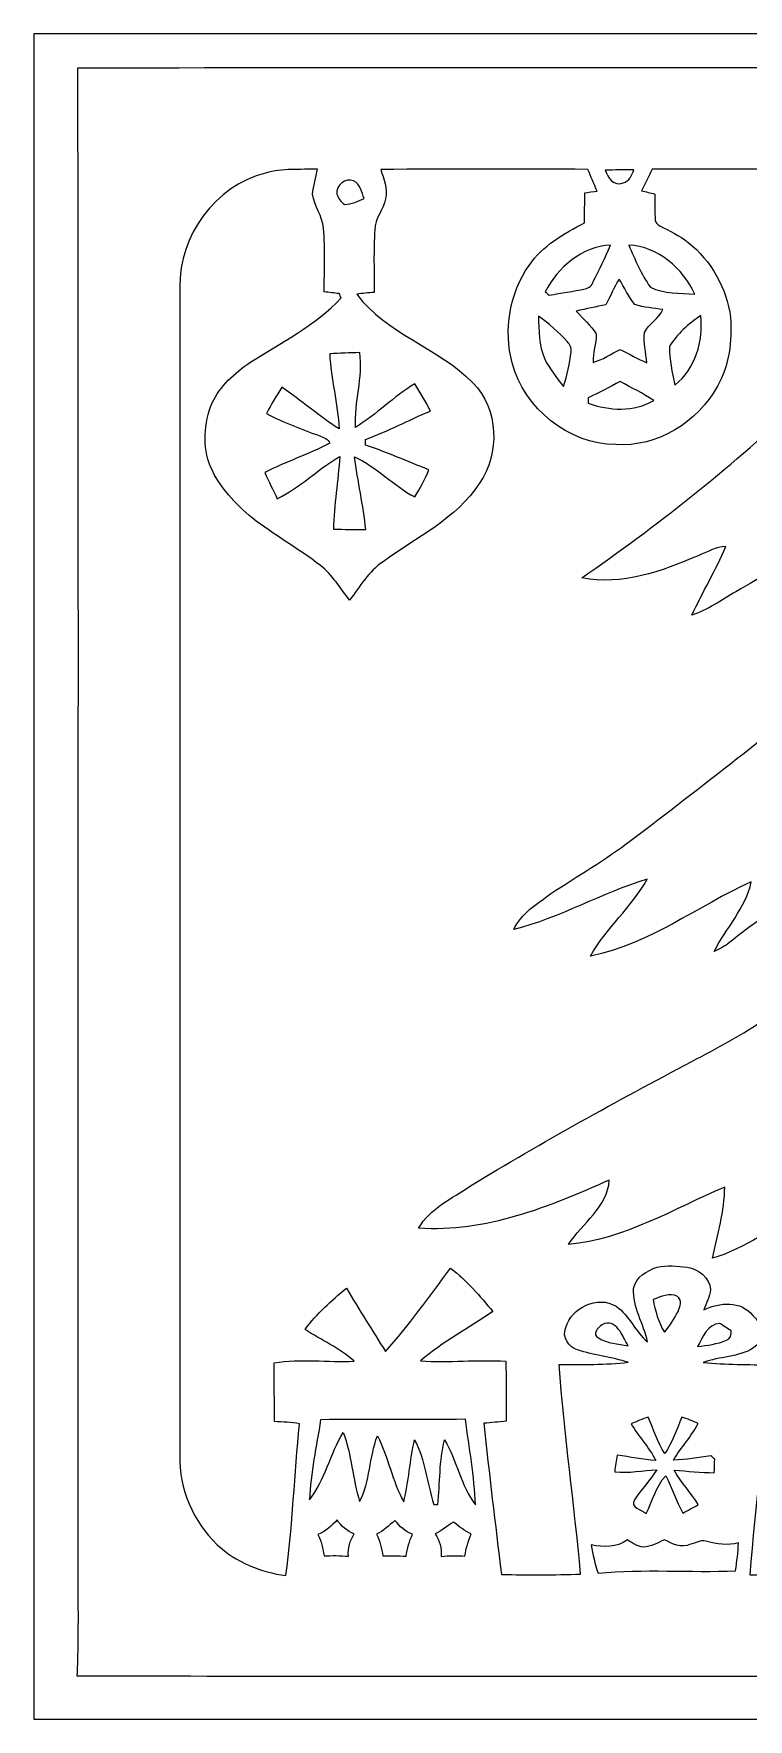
# Model space of a CAD drawing. Header units: centimetres. Extents: x -16.8 to 16.8, y -16.7 to 16.7.
# Drawn here: x -16.77 to -2.64, y -16.67 to 16.67 of the extents above; entities that cross this region are included whole.
import ezdxf

# ---------------------------------------------------------------- set-up
doc = ezdxf.new("R2010")
doc.units = ezdxf.units.CM
doc.header["$MEASUREMENT"] = 0
doc.layers.add('Layer 1', color=7, linetype='Continuous')

msp = doc.modelspace()

# ---------------------------------------------------------------- linework, layer by layer
at = {"layer": 'Layer 1', "lineweight": 9}
for points, knots in [([(-16.77458, 16.66875), (-16.77458, 16.66875), (16.77458, 16.66875), (16.77458, 16.66875), (16.77458, 16.66875), (16.77458, 16.66875), (16.77458, -16.66875), (16.77458, -16.66875), (16.77458, -16.66875), (16.77458, -16.66875), (-16.77458, -16.66875), (-16.77458, -16.66875), (-16.77458, -16.66875), (-16.77458, -16.66875), (-16.77458, 16.66875), (-16.77458, 16.66875), (-16.77458, 16.66875), (-16.77458, 16.66875), (-16.77458, 16.66875), (-16.77458, 16.66875)], [0, 0, 0, 0, 0.16666667, 0.16666667, 0.16666667, 0.16666667, 0.33333333, 0.33333333, 0.33333333, 0.33333333, 0.5, 0.5, 0.5, 0.5, 0.66666667, 0.66666667, 0.66666667, 0.66666667, 1, 1, 1, 1]), ([(-15.90075, 15.99636), (-15.88135, 5.83741), (-15.89934, -4.32223), (-15.89158, -14.48153), (-15.89158, -14.48153), (-15.88982, -14.92532), (-15.89405, -15.36947), (-15.91416, -15.81326), (-15.91416, -15.81326), (-9.05157, -15.83408), (-2.18863, -15.81609), (4.67431, -15.82208), (4.67431, -15.82208), (8.50512, -15.81432), (12.33629, -15.83725), (16.1671, -15.81079), (16.1671, -15.81079), (16.1865, -5.58412), (16.1671, 4.64291), (16.17662, 14.86958), (16.17662, 14.86958), (16.17733, 15.246), (16.17274, 15.62241), (16.1484, 15.99777), (16.1484, 15.99777), (5.46523, 15.99777), (-5.21758, 16.00094), (-15.90075, 15.99636)], [0, 0, 0, 0, 0.125, 0.125, 0.125, 0.125, 0.25, 0.25, 0.25, 0.25, 0.375, 0.375, 0.375, 0.375, 0.5, 0.5, 0.5, 0.5, 0.625, 0.625, 0.625, 0.625, 0.75, 0.75, 0.75, 0.75, 1, 1, 1, 1]), ([(-12.18741, 13.91073), (-11.85474, 14.01127), (-11.50232, 13.9767), (-11.15977, 13.99117), (-11.15977, 13.99117), (-11.19364, 13.82607), (-11.23774, 13.66238), (-11.25749, 13.49446), (-11.25749, 13.49446), (-11.22892, 13.25492), (-11.05817, 13.06301), (-11.03806, 12.82206), (-11.03806, 12.82206), (-11.00596, 12.40367), (-11.02572, 11.98386), (-11.02607, 11.56511), (-11.02607, 11.56511), (-10.92694, 11.54853), (-10.8271, 11.53866), (-10.72727, 11.53019), (-10.72727, 11.53019), (-10.71915, 11.50832), (-10.70257, 11.46457), (-10.69411, 11.4427), (-10.69411, 11.4427), (-11.20034, 10.89589), (-11.87803, 10.56534), (-12.49539, 10.16564), (-12.49539, 10.16564), (-12.79913, 9.95927), (-13.08418, 9.70209), (-13.24434, 9.36519), (-13.24434, 9.36519), (-13.40803, 8.96761), (-13.43907, 8.50406), (-13.27362, 8.10154), (-13.27362, 8.10154), (-13.09829, 7.69726), (-12.78537, 7.37235), (-12.4527, 7.09189), (-12.4527, 7.09189), (-12.01667, 6.75746), (-11.53513, 6.48758), (-11.10086, 6.15033), (-11.10086, 6.15033), (-10.86238, 5.96547), (-10.70998, 5.69877), (-10.52371, 5.46594), (-10.52371, 5.46594), (-10.31981, 5.73193), (-10.14906, 6.03885), (-9.85873, 6.22335), (-9.85873, 6.22335), (-9.20503, 6.70807), (-8.40846, 7.07178), (-7.95549, 7.77875), (-7.95549, 7.77875), (-7.54768, 8.36612), (-7.5692, 9.24666), (-8.08637, 9.76383), (-8.08637, 9.76383), (-8.75806, 10.46092), (-9.79558, 10.72727), (-10.3826, 11.51784), (-10.3826, 11.51784), (-10.26866, 11.53372), (-10.15365, 11.54183), (-10.039, 11.55206), (-10.039, 11.55206), (-10.03653, 11.96375), (-10.0524, 12.37615), (-10.02524, 12.78749), (-10.02524, 12.78749), (-10.03265, 13.01715), (-9.84956, 13.18648), (-9.81251, 13.4045), (-9.81251, 13.4045), (-9.7596, 13.60664), (-9.85344, 13.79573), (-9.90706, 13.98446), (-9.90706, 13.98446), (-8.5404, 13.99081), (-7.17374, 13.98799), (-5.80708, 13.98623), (-5.80708, 13.98623), (-5.75239, 13.84053), (-5.68607, 13.69977), (-5.62575, 13.55619), (-5.62575, 13.55619), (-5.68713, 13.54772), (-5.80954, 13.53009), (-5.87093, 13.52162), (-5.87093, 13.52162), (-5.87269, 13.32442), (-5.87375, 13.12686), (-5.87551, 12.92966), (-5.87551, 12.92966), (-6.28227, 12.71235), (-6.70842, 12.48128), (-6.97089, 12.08758), (-6.97089, 12.08758), (-7.36177, 11.5383), (-7.47995, 10.80488), (-7.30497, 10.15647), (-7.30497, 10.15647), (-7.06296, 9.25266), (-6.20042, 8.5538), (-5.25886, 8.5411), (-5.25886, 8.5411), (-4.43406, 8.48889), (-3.63538, 8.98349), (-3.2452, 9.69927), (-3.2452, 9.69927), (-3.01166, 10.10638), (-2.95557, 10.59392), (-2.98556, 11.0557), (-2.98556, 11.0557), (-3.06211, 11.63426), (-3.36656, 12.18142), (-3.82764, 12.5409), (-3.82764, 12.5409), (-3.99239, 12.68483), (-4.19841, 12.76315), (-4.38573, 12.87039), (-4.38573, 12.87039), (-4.42842, 12.89332), (-4.47075, 12.92684), (-4.4771, 12.97834), (-4.4771, 12.97834), (-4.4898, 13.1512), (-4.48698, 13.32406), (-4.48557, 13.49692), (-4.48557, 13.49692), (-4.57553, 13.5195), (-4.66266, 13.54067), (-4.75121, 13.5636), (-4.75121, 13.5636), (-4.67431, 13.70224), (-4.60622, 13.84547), (-4.53602, 13.98764), (-4.53602, 13.98764), (-3.0353, 13.98658), (-1.53423, 13.99046), (-0.03316, 13.98552), (-0.03316, 13.98552), (-0.04445, 13.73187), (-0.10795, 13.48422), (-0.1778, 13.24151), (-0.1778, 13.24151), (-0.63888, 13.27291), (-1.09291, 13.38651), (-1.55434, 13.40238), (-1.55434, 13.40238), (-1.18392, 13.12263), (-0.75636, 12.93213), (-0.35278, 12.70564), (-0.35278, 12.70564), (-0.48013, 12.2428), (-0.77752, 11.84945), (-0.90911, 11.38978), (-0.90911, 11.38978), (-0.61877, 11.54359), (-0.45685, 11.85333), (-0.17321, 12.01526), (-0.17321, 12.01526), (-0.16016, 11.65331), (-0.15804, 11.29101), (-0.16228, 10.92906), (-0.16228, 10.92906), (-0.73695, 10.42952), (-1.17863, 9.80158), (-1.72014, 9.26994), (-1.72014, 9.26994), (-3.04094, 8.05145), (-4.44888, 6.9275), (-5.92914, 5.90938), (-5.92914, 5.90938), (-5.13503, 5.74463), (-4.3494, 6.03779), (-3.62797, 6.34541), (-3.62797, 6.34541), (-3.44946, 6.41244), (-3.27695, 6.52286), (-3.08081, 6.52357), (-3.08081, 6.52357), (-3.27731, 6.0579), (-3.54048, 5.62328), (-3.75567, 5.16608), (-3.75567, 5.16608), (-3.43853, 5.26768), (-3.16759, 5.47194), (-2.87867, 5.63174), (-2.87867, 5.63174), (-2.37102, 5.92208), (-1.88383, 6.24628), (-1.37125, 6.5278), (-1.37125, 6.5278), (-1.15041, 6.11646), (-0.84384, 5.74604), (-0.70485, 5.29484), (-0.70485, 5.29484), (-0.60078, 4.97769), (-0.67028, 4.62386), (-0.86289, 4.3561), (-0.86289, 4.3561), (-1.39594, 3.56341), (-2.10714, 2.91112), (-2.85962, 2.33116), (-2.85962, 2.33116), (-3.55353, 1.78894), (-4.2478, 1.24636), (-4.95441, 0.72002), (-4.95441, 0.72002), (-5.45606, 0.32703), (-6.0131, 0.01482), (-6.54156, -0.33902), (-6.54156, -0.33902), (-6.81214, -0.54081), (-7.12858, -0.72813), (-7.27498, -1.04775), (-7.27498, -1.04775), (-6.35847, -0.81844), (-5.53755, -0.32032), (-4.63374, -0.05574), (-4.63374, -0.05574), (-4.94594, -0.6036), (-5.4483, -1.02094), (-5.75592, -1.57339), (-5.75592, -1.57339), (-4.58964, -1.34373), (-3.63855, -0.58455), (-2.57634, -0.10478), (-2.57634, -0.10478), (-2.69381, -0.62618), (-3.06917, -1.02164), (-3.31117, -1.48237), (-3.31117, -1.48237), (-3.20146, -1.43581), (-3.09668, -1.37619), (-3.0032, -1.30175), (-3.0032, -1.30175), (-2.57493, -0.96555), (-2.13889, -0.61877), (-1.62878, -0.41628), (-1.62878, -0.41628), (-1.23684, -0.26564), (-0.81139, -0.57044), (-0.69286, -0.94227), (-0.69286, -0.94227), (-0.62724, -1.23261), (-0.87242, -1.44851), (-1.01177, -1.66934), (-1.01177, -1.66934), (-1.72826, -2.56787), (-2.75167, -3.13196), (-3.75179, -3.65795), (-3.75179, -3.65795), (-5.23099, -4.44324), (-6.70525, -5.24193), (-8.13188, -6.11999), (-8.13188, -6.11999), (-8.49313, -6.36905), (-8.93586, -6.56167), (-9.16023, -6.95854), (-9.16023, -6.95854), (-7.83273, -7.04533), (-6.57296, -6.53627), (-5.38551, -6.00463), (-5.38551, -6.00463), (-5.42149, -6.53662), (-5.9182, -6.86047), (-6.19301, -7.27675), (-6.19301, -7.27675), (-5.07894, -7.18079), (-4.11092, -6.56555), (-3.10056, -6.14221), (-3.10056, -6.14221), (-3.10374, -6.62164), (-3.24944, -7.08307), (-3.34151, -7.54944), (-3.34151, -7.54944), (-2.69169, -7.35259), (-2.13043, -6.94866), (-1.56739, -6.58283), (-1.56739, -6.58283), (-1.45627, -6.51087), (-1.31163, -6.44313), (-1.17828, -6.50346), (-1.17828, -6.50346), (-0.9973, -6.598), (-0.87736, -6.77122), (-0.75106, -6.92573), (-0.75106, -6.92573), (-0.64946, -7.07637), (-0.48578, -7.22136), (-0.52141, -7.42632), (-0.52141, -7.42632), (-0.56162, -9.00289), (-0.65864, -10.57769), (-0.71049, -12.15425), (-0.71049, -12.15425), (-0.76129, -12.70564), (-0.71438, -13.26691), (-0.80539, -13.81442), (-0.80539, -13.81442), (-1.40547, -13.81054), (-2.00554, -13.81231), (-2.60562, -13.80843), (-2.60562, -13.80843), (-2.49943, -12.42377), (-2.30188, -11.04618), (-2.17946, -9.66223), (-2.17946, -9.66223), (-2.62961, -9.64847), (-3.08116, -9.65976), (-3.52919, -9.61072), (-3.52919, -9.61072), (-3.20428, -9.49325), (-2.82857, -9.50983), (-2.52906, -9.32392), (-2.52906, -9.32392), (-2.30082, -9.18563), (-2.35726, -8.83603), (-2.54494, -8.68362), (-2.54494, -8.68362), (-2.78024, -8.38447), (-3.20216, -8.41834), (-3.51402, -8.56968), (-3.51402, -8.56968), (-3.46886, -8.43703), (-3.39408, -8.31074), (-3.38173, -8.16963), (-3.38173, -8.16963), (-3.40254, -7.93856), (-3.62162, -7.7597), (-3.84246, -7.72619), (-3.84246, -7.72619), (-4.04001, -7.70819), (-4.24639, -7.68138), (-4.44147, -7.72724), (-4.44147, -7.72724), (-4.63797, -7.79568), (-4.86551, -7.92092), (-4.90467, -8.14634), (-4.90467, -8.14634), (-4.93078, -8.5217), (-4.69759, -8.84379), (-4.63091, -9.20327), (-4.63091, -9.20327), (-4.87292, -8.99866), (-4.99039, -8.68045), (-5.25251, -8.49877), (-5.25251, -8.49877), (-5.61622, -8.27617), (-6.13339, -8.53017), (-6.2484, -8.92175), (-6.2484, -8.92175), (-6.32213, -9.11049), (-6.19725, -9.3091), (-6.0138, -9.36166), (-6.0138, -9.36166), (-5.68678, -9.47067), (-5.33894, -9.50524), (-5.00909, -9.60755), (-5.00909, -9.60755), (-5.46276, -9.65941), (-5.91996, -9.65059), (-6.37575, -9.65024), (-6.37575, -9.65024), (-6.27909, -11.03701), (-6.07836, -12.4146), (-5.95383, -13.7989), (-5.95383, -13.7989), (-6.47524, -13.81478), (-6.99699, -13.81725), (-7.51875, -13.80349), (-7.51875, -13.80349), (-7.64187, -12.80795), (-7.76393, -11.81171), (-7.86518, -10.81405), (-7.86518, -10.81405), (-7.71913, -10.79959), (-7.57273, -10.78865), (-7.42633, -10.77454), (-7.42633, -10.77454), (-7.42597, -10.37872), (-7.4235, -9.98326), (-7.43373, -9.58815), (-7.43373, -9.58815), (-7.995, -9.55005), (-8.55839, -9.61954), (-9.1186, -9.57862), (-9.1186, -9.57862), (-8.68292, -9.19903), (-8.16222, -8.93374), (-7.6895, -8.60319), (-7.6895, -8.60319), (-7.94667, -8.29945), (-8.20596, -7.98654), (-8.52734, -7.74806), (-8.52734, -7.74806), (-8.94327, -8.30615), (-9.35073, -8.87448), (-9.81181, -9.39624), (-9.81181, -9.39624), (-10.07392, -8.98102), (-10.33357, -8.56439), (-10.58792, -8.14423), (-10.58792, -8.14423), (-10.88461, -8.388), (-11.17847, -8.64623), (-11.40389, -8.95985), (-11.40389, -8.95985), (-11.08428, -9.17187), (-10.72268, -9.3278), (-10.43411, -9.58497), (-10.43411, -9.58497), (-10.96081, -9.61425), (-11.49279, -9.52994), (-12.01632, -9.61884), (-12.01632, -9.61884), (-12.0142, -10.00619), (-12.01244, -10.39354), (-12.00997, -10.78124), (-12.00997, -10.78124), (-11.84451, -10.79394), (-11.6773, -10.79182), (-11.51396, -10.82287), (-11.51396, -10.82287), (-11.61979, -11.82264), (-11.64731, -12.83053), (-11.78525, -13.82677), (-11.78525, -13.82677), (-12.28478, -13.76045), (-12.77338, -13.56113), (-13.14521, -13.21611), (-13.14521, -13.21611), (-13.61758, -12.75856), (-13.90509, -12.11121), (-13.88075, -11.4487), (-13.88075, -11.4487), (-13.88498, -3.74579), (-13.87793, 3.95711), (-13.88428, 11.65966), (-13.88428, 11.65966), (-13.90262, 12.67072), (-13.17872, 13.66767), (-12.18741, 13.91073)], [0, 0, 0, 0, 0.00884956, 0.00884956, 0.00884956, 0.00884956, 0.01769912, 0.01769912, 0.01769912, 0.01769912, 0.02654867, 0.02654867, 0.02654867, 0.02654867, 0.03539823, 0.03539823, 0.03539823, 0.03539823, 0.04424779, 0.04424779, 0.04424779, 0.04424779, 0.05309735, 0.05309735, 0.05309735, 0.05309735, 0.0619469, 0.0619469, 0.0619469, 0.0619469, 0.07079646, 0.07079646, 0.07079646, 0.07079646, 0.07964602, 0.07964602, 0.07964602, 0.07964602, 0.08849558, 0.08849558, 0.08849558, 0.08849558, 0.09734513, 0.09734513, 0.09734513, 0.09734513, 0.10619469, 0.10619469, 0.10619469, 0.10619469, 0.11504425, 0.11504425, 0.11504425, 0.11504425, 0.12389381, 0.12389381, 0.12389381, 0.12389381, 0.13274336, 0.13274336, 0.13274336, 0.13274336, 0.14159292, 0.14159292, 0.14159292, 0.14159292, 0.15044248, 0.15044248, 0.15044248, 0.15044248, 0.15929204, 0.15929204, 0.15929204, 0.15929204, 0.16814159, 0.16814159, 0.16814159, 0.16814159, 0.17699115, 0.17699115, 0.17699115, 0.17699115, 0.18584071, 0.18584071, 0.18584071, 0.18584071, 0.19469027, 0.19469027, 0.19469027, 0.19469027, 0.20353982, 0.20353982, 0.20353982, 0.20353982, 0.21238938, 0.21238938, 0.21238938, 0.21238938, 0.22123894, 0.22123894, 0.22123894, 0.22123894, 0.2300885, 0.2300885, 0.2300885, 0.2300885, 0.23893805, 0.23893805, 0.23893805, 0.23893805, 0.24778761, 0.24778761, 0.24778761, 0.24778761, 0.25663717, 0.25663717, 0.25663717, 0.25663717, 0.26548673, 0.26548673, 0.26548673, 0.26548673, 0.27433628, 0.27433628, 0.27433628, 0.27433628, 0.28318584, 0.28318584, 0.28318584, 0.28318584, 0.2920354, 0.2920354, 0.2920354, 0.2920354, 0.30088496, 0.30088496, 0.30088496, 0.30088496, 0.30973451, 0.30973451, 0.30973451, 0.30973451, 0.31858407, 0.31858407, 0.31858407, 0.31858407, 0.32743363, 0.32743363, 0.32743363, 0.32743363, 0.33628319, 0.33628319, 0.33628319, 0.33628319, 0.34513274, 0.34513274, 0.34513274, 0.34513274, 0.3539823, 0.3539823, 0.3539823, 0.3539823, 0.36283186, 0.36283186, 0.36283186, 0.36283186, 0.37168142, 0.37168142, 0.37168142, 0.37168142, 0.38053097, 0.38053097, 0.38053097, 0.38053097, 0.38938053, 0.38938053, 0.38938053, 0.38938053, 0.39823009, 0.39823009, 0.39823009, 0.39823009, 0.40707965, 0.40707965, 0.40707965, 0.40707965, 0.4159292, 0.4159292, 0.4159292, 0.4159292, 0.42477876, 0.42477876, 0.42477876, 0.42477876, 0.43362832, 0.43362832, 0.43362832, 0.43362832, 0.44247788, 0.44247788, 0.44247788, 0.44247788, 0.45132743, 0.45132743, 0.45132743, 0.45132743, 0.46017699, 0.46017699, 0.46017699, 0.46017699, 0.46902655, 0.46902655, 0.46902655, 0.46902655, 0.47787611, 0.47787611, 0.47787611, 0.47787611, 0.48672566, 0.48672566, 0.48672566, 0.48672566, 0.49557522, 0.49557522, 0.49557522, 0.49557522, 0.50442478, 0.50442478, 0.50442478, 0.50442478, 0.51327434, 0.51327434, 0.51327434, 0.51327434, 0.52212389, 0.52212389, 0.52212389, 0.52212389, 0.53097345, 0.53097345, 0.53097345, 0.53097345, 0.53982301, 0.53982301, 0.53982301, 0.53982301, 0.54867257, 0.54867257, 0.54867257, 0.54867257, 0.55752212, 0.55752212, 0.55752212, 0.55752212, 0.56637168, 0.56637168, 0.56637168, 0.56637168, 0.57522124, 0.57522124, 0.57522124, 0.57522124, 0.5840708, 0.5840708, 0.5840708, 0.5840708, 0.59292035, 0.59292035, 0.59292035, 0.59292035, 0.60176991, 0.60176991, 0.60176991, 0.60176991, 0.61061947, 0.61061947, 0.61061947, 0.61061947, 0.61946903, 0.61946903, 0.61946903, 0.61946903, 0.62831858, 0.62831858, 0.62831858, 0.62831858, 0.63716814, 0.63716814, 0.63716814, 0.63716814, 0.6460177, 0.6460177, 0.6460177, 0.6460177, 0.65486726, 0.65486726, 0.65486726, 0.65486726, 0.66371681, 0.66371681, 0.66371681, 0.66371681, 0.67256637, 0.67256637, 0.67256637, 0.67256637, 0.68141593, 0.68141593, 0.68141593, 0.68141593, 0.69026549, 0.69026549, 0.69026549, 0.69026549, 0.69911504, 0.69911504, 0.69911504, 0.69911504, 0.7079646, 0.7079646, 0.7079646, 0.7079646, 0.71681416, 0.71681416, 0.71681416, 0.71681416, 0.72566372, 0.72566372, 0.72566372, 0.72566372, 0.73451327, 0.73451327, 0.73451327, 0.73451327, 0.74336283, 0.74336283, 0.74336283, 0.74336283, 0.75221239, 0.75221239, 0.75221239, 0.75221239, 0.76106195, 0.76106195, 0.76106195, 0.76106195, 0.7699115, 0.7699115, 0.7699115, 0.7699115, 0.77876106, 0.77876106, 0.77876106, 0.77876106, 0.78761062, 0.78761062, 0.78761062, 0.78761062, 0.79646018, 0.79646018, 0.79646018, 0.79646018, 0.80530973, 0.80530973, 0.80530973, 0.80530973, 0.81415929, 0.81415929, 0.81415929, 0.81415929, 0.82300885, 0.82300885, 0.82300885, 0.82300885, 0.83185841, 0.83185841, 0.83185841, 0.83185841, 0.84070796, 0.84070796, 0.84070796, 0.84070796, 0.84955752, 0.84955752, 0.84955752, 0.84955752, 0.85840708, 0.85840708, 0.85840708, 0.85840708, 0.86725664, 0.86725664, 0.86725664, 0.86725664, 0.87610619, 0.87610619, 0.87610619, 0.87610619, 0.88495575, 0.88495575, 0.88495575, 0.88495575, 0.89380531, 0.89380531, 0.89380531, 0.89380531, 0.90265487, 0.90265487, 0.90265487, 0.90265487, 0.91150442, 0.91150442, 0.91150442, 0.91150442, 0.92035398, 0.92035398, 0.92035398, 0.92035398, 0.92920354, 0.92920354, 0.92920354, 0.92920354, 0.9380531, 0.9380531, 0.9380531, 0.9380531, 0.94690265, 0.94690265, 0.94690265, 0.94690265, 0.95575221, 0.95575221, 0.95575221, 0.95575221, 0.96460177, 0.96460177, 0.96460177, 0.96460177, 0.97345133, 0.97345133, 0.97345133, 0.97345133, 0.98230088, 0.98230088, 0.98230088, 0.98230088, 1, 1, 1, 1]), ([(-10.77383, 13.49834), (-10.79853, 13.66379), (-10.60379, 13.83136), (-10.4461, 13.75622), (-10.4461, 13.75622), (-10.31064, 13.69942), (-10.29053, 13.52479), (-10.23267, 13.41191), (-10.23267, 13.41191), (-10.35544, 13.34523), (-10.48561, 13.30466), (-10.6232, 13.29055), (-10.6232, 13.29055), (-10.69446, 13.33994), (-10.75514, 13.41191), (-10.77383, 13.49834)], [0, 0, 0, 0, 0.2, 0.2, 0.2, 0.2, 0.4, 0.4, 0.4, 0.4, 0.6, 0.6, 0.6, 0.6, 1, 1, 1, 1]), ([(-5.467, 13.96682), (-5.27826, 13.97282), (-5.08882, 13.98199), (-4.89938, 13.97494), (-4.89938, 13.97494), (-4.94242, 13.87299), (-4.98934, 13.74599), (-5.11069, 13.71812), (-5.11069, 13.71812), (-5.3019, 13.6458), (-5.40879, 13.82466), (-5.467, 13.96682)], [0, 0, 0, 0, 0.25, 0.25, 0.25, 0.25, 0.5, 0.5, 0.5, 0.5, 1, 1, 1, 1]), ([(-6.65445, 11.56476), (-6.39939, 12.05265), (-5.92843, 12.45552), (-5.36046, 12.48974), (-5.36046, 12.48974), (-5.45853, 12.24139), (-5.58694, 12.00644), (-5.70265, 11.7662), (-5.70265, 11.7662), (-5.72594, 11.69176), (-5.78697, 11.63602), (-5.86281, 11.62156), (-5.86281, 11.62156), (-6.09847, 11.57323), (-6.3373, 11.54218), (-6.57331, 11.49562), (-6.57331, 11.49562), (-6.60047, 11.51855), (-6.62764, 11.54183), (-6.65445, 11.56476)], [0, 0, 0, 0, 0.16666667, 0.16666667, 0.16666667, 0.16666667, 0.33333333, 0.33333333, 0.33333333, 0.33333333, 0.5, 0.5, 0.5, 0.5, 0.66666667, 0.66666667, 0.66666667, 0.66666667, 1, 1, 1, 1]), ([(-5.00098, 12.48869), (-4.42136, 12.46046), (-3.93206, 12.02619), (-3.69288, 11.51784), (-3.69288, 11.51784), (-3.98498, 11.54007), (-4.30636, 11.52172), (-4.57341, 11.65542), (-4.57341, 11.65542), (-4.75756, 11.90801), (-4.87363, 12.20399), (-5.00098, 12.48869)], [0, 0, 0, 0, 0.25, 0.25, 0.25, 0.25, 0.5, 0.5, 0.5, 0.5, 1, 1, 1, 1]), ([(-5.19289, 11.81664), (-5.08423, 11.6519), (-5.00662, 11.46422), (-4.88068, 11.31252), (-4.88068, 11.31252), (-4.70218, 11.25185), (-4.50991, 11.24303), (-4.324, 11.21304), (-4.324, 11.21304), (-4.41219, 11.03524), (-4.59881, 10.9347), (-4.69053, 10.76219), (-4.69053, 10.76219), (-4.70711, 10.5597), (-4.66408, 10.35967), (-4.6422, 10.15929), (-4.6422, 10.15929), (-4.82177, 10.23867), (-4.99463, 10.33251), (-5.16784, 10.42458), (-5.16784, 10.42458), (-5.34529, 10.33498), (-5.51321, 10.21997), (-5.70724, 10.16776), (-5.70724, 10.16776), (-5.71606, 10.35756), (-5.63739, 10.541), (-5.6455, 10.73009), (-5.6455, 10.73009), (-5.74993, 10.90154), (-5.90903, 11.02995), (-6.0385, 11.18164), (-6.0385, 11.18164), (-5.84447, 11.22856), (-5.64833, 11.26631), (-5.45324, 11.30723), (-5.45324, 11.30723), (-5.36751, 11.47727), (-5.28602, 11.65013), (-5.19289, 11.81664)], [0, 0, 0, 0, 0.09090909, 0.09090909, 0.09090909, 0.09090909, 0.18181818, 0.18181818, 0.18181818, 0.18181818, 0.27272727, 0.27272727, 0.27272727, 0.27272727, 0.36363636, 0.36363636, 0.36363636, 0.36363636, 0.45454545, 0.45454545, 0.45454545, 0.45454545, 0.54545455, 0.54545455, 0.54545455, 0.54545455, 0.63636364, 0.63636364, 0.63636364, 0.63636364, 0.72727273, 0.72727273, 0.72727273, 0.72727273, 0.81818182, 0.81818182, 0.81818182, 0.81818182, 1, 1, 1, 1]), ([(-6.78815, 11.08498), (-6.57931, 10.93682), (-6.38598, 10.76643), (-6.21489, 10.57557), (-6.21489, 10.57557), (-6.16726, 10.5223), (-6.13057, 10.45245), (-6.14292, 10.37872), (-6.14292, 10.37872), (-6.17079, 10.14624), (-6.217, 9.91411), (-6.29461, 9.69257), (-6.29461, 9.69257), (-6.42973, 9.86437), (-6.56378, 10.04006), (-6.66397, 10.23479), (-6.66397, 10.23479), (-6.78215, 10.50008), (-6.77792, 10.80064), (-6.78815, 11.08498)], [0, 0, 0, 0, 0.16666667, 0.16666667, 0.16666667, 0.16666667, 0.33333333, 0.33333333, 0.33333333, 0.33333333, 0.5, 0.5, 0.5, 0.5, 0.66666667, 0.66666667, 0.66666667, 0.66666667, 1, 1, 1, 1]), ([(-4.197, 10.48209), (-4.04777, 10.73221), (-3.81706, 10.93153), (-3.57646, 11.0931), (-3.57646, 11.0931), (-3.52249, 10.59109), (-3.67736, 10.04111), (-4.08728, 9.71973), (-4.08728, 9.71973), (-4.13844, 9.97091), (-4.20017, 10.22385), (-4.197, 10.48209)], [0, 0, 0, 0, 0.25, 0.25, 0.25, 0.25, 0.5, 0.5, 0.5, 0.5, 1, 1, 1, 1]), ([(-10.91777, 10.33956), (-10.71986, 10.34838), (-10.52195, 10.35614), (-10.32369, 10.36249), (-10.32369, 10.36249), (-10.25208, 9.86966), (-10.43446, 9.37719), (-10.40412, 8.88259), (-10.40412, 8.88259), (-9.99314, 9.14047), (-9.64812, 9.48972), (-9.23608, 9.74584), (-9.23608, 9.74584), (-9.12742, 9.56945), (-9.01277, 9.39553), (-8.92634, 9.20644), (-8.92634, 9.20644), (-9.35602, 9.02547), (-9.76983, 8.80639), (-10.20798, 8.64552), (-10.20798, 8.64552), (-10.20833, 8.60848), (-10.20868, 8.57109), (-10.20904, 8.53405), (-10.20904, 8.53405), (-9.78464, 8.38906), (-9.37436, 8.20773), (-8.95703, 8.04474), (-8.95703, 8.04474), (-9.02723, 7.8553), (-9.1313, 7.68068), (-9.23396, 7.50711), (-9.23396, 7.50711), (-9.65729, 7.73148), (-9.98926, 8.10189), (-10.42705, 8.30051), (-10.42705, 8.30051), (-10.36108, 7.81897), (-10.25349, 7.34377), (-10.20374, 6.85976), (-10.20374, 6.85976), (-10.41682, 6.86294), (-10.6299, 6.86506), (-10.84263, 6.8707), (-10.84263, 6.8707), (-10.83204, 7.35154), (-10.75055, 7.82673), (-10.71809, 8.30545), (-10.71809, 8.30545), (-11.15236, 8.05991), (-11.50408, 7.68738), (-11.95634, 7.47148), (-11.95634, 7.47148), (-12.03643, 7.64505), (-12.12356, 7.81473), (-12.20399, 7.98795), (-12.20399, 7.98795), (-11.7856, 8.20491), (-11.33228, 8.34954), (-10.91565, 8.56827), (-10.91565, 8.56827), (-10.9407, 8.65646), (-11.0423, 8.67939), (-11.11497, 8.71467), (-11.11497, 8.71467), (-11.47092, 8.84943), (-11.83287, 8.97537), (-12.16907, 9.15635), (-12.16907, 9.15635), (-12.07488, 9.33344), (-11.97504, 9.50771), (-11.8678, 9.67705), (-11.8678, 9.67705), (-11.48045, 9.41564), (-11.13014, 9.10167), (-10.73362, 8.85402), (-10.73362, 8.85402), (-10.75478, 9.3532), (-10.89731, 9.83968), (-10.91777, 10.33956)], [0, 0, 0, 0, 0.04761905, 0.04761905, 0.04761905, 0.04761905, 0.0952381, 0.0952381, 0.0952381, 0.0952381, 0.14285714, 0.14285714, 0.14285714, 0.14285714, 0.19047619, 0.19047619, 0.19047619, 0.19047619, 0.23809524, 0.23809524, 0.23809524, 0.23809524, 0.28571429, 0.28571429, 0.28571429, 0.28571429, 0.33333333, 0.33333333, 0.33333333, 0.33333333, 0.38095238, 0.38095238, 0.38095238, 0.38095238, 0.42857143, 0.42857143, 0.42857143, 0.42857143, 0.47619048, 0.47619048, 0.47619048, 0.47619048, 0.52380952, 0.52380952, 0.52380952, 0.52380952, 0.57142857, 0.57142857, 0.57142857, 0.57142857, 0.61904762, 0.61904762, 0.61904762, 0.61904762, 0.66666667, 0.66666667, 0.66666667, 0.66666667, 0.71428571, 0.71428571, 0.71428571, 0.71428571, 0.76190476, 0.76190476, 0.76190476, 0.76190476, 0.80952381, 0.80952381, 0.80952381, 0.80952381, 0.85714286, 0.85714286, 0.85714286, 0.85714286, 0.9047619, 0.9047619, 0.9047619, 0.9047619, 1, 1, 1, 1]), ([(-5.80178, 9.47032), (-5.58765, 9.5698), (-5.3781, 9.67952), (-5.16925, 9.79029), (-5.16925, 9.79029), (-4.94877, 9.66541), (-4.7184, 9.5571), (-4.50674, 9.41599), (-4.50674, 9.41599), (-4.89585, 9.17646), (-5.38833, 9.21702), (-5.80496, 9.3599), (-5.80496, 9.3599), (-5.80425, 9.38742), (-5.80249, 9.4428), (-5.80178, 9.47032)], [0, 0, 0, 0, 0.2, 0.2, 0.2, 0.2, 0.4, 0.4, 0.4, 0.4, 0.6, 0.6, 0.6, 0.6, 1, 1, 1, 1]), ([(-4.51803, -8.36401), (-4.36739, -8.31709), (-4.18888, -8.21972), (-4.03825, -8.30545), (-4.03825, -8.30545), (-3.93594, -8.37248), (-3.98145, -8.509), (-4.02308, -8.60354), (-4.02308, -8.60354), (-4.09963, -8.74889), (-4.19171, -8.88682), (-4.29436, -9.01524), (-4.29436, -9.01524), (-4.41643, -8.81768), (-4.47499, -8.58979), (-4.51803, -8.36401)], [0, 0, 0, 0, 0.2, 0.2, 0.2, 0.2, 0.4, 0.4, 0.4, 0.4, 0.6, 0.6, 0.6, 0.6, 1, 1, 1, 1]), ([(-5.52873, -8.8646), (-5.24792, -8.72243), (-5.1248, -9.09496), (-5.01333, -9.28053), (-5.01333, -9.28053), (-5.21194, -9.24736), (-5.42537, -9.23643), (-5.59964, -9.12707), (-5.59964, -9.12707), (-5.73299, -9.0678), (-5.6134, -8.91258), (-5.52873, -8.8646)], [0, 0, 0, 0, 0.25, 0.25, 0.25, 0.25, 0.5, 0.5, 0.5, 0.5, 1, 1, 1, 1]), ([(-3.64278, -9.29816), (-3.53871, -9.11578), (-3.44205, -8.85296), (-3.19828, -8.83991), (-3.19828, -8.83991), (-3.14254, -8.87589), (-3.03177, -8.94715), (-2.97603, -8.98278), (-2.97603, -8.98278), (-2.96933, -9.05792), (-2.98697, -9.14294), (-3.06564, -9.17222), (-3.06564, -9.17222), (-3.24873, -9.24701), (-3.44805, -9.27347), (-3.64278, -9.29816)], [0, 0, 0, 0, 0.2, 0.2, 0.2, 0.2, 0.4, 0.4, 0.4, 0.4, 0.6, 0.6, 0.6, 0.6, 1, 1, 1, 1]), ([(-11.09839, -10.74349), (-10.14307, -10.73891), (-9.18774, -10.74773), (-8.23242, -10.73397), (-8.23242, -10.73397), (-8.15728, -11.29736), (-8.05674, -11.85968), (-8.03522, -12.42836), (-8.03522, -12.42836), (-8.32132, -12.04348), (-8.40281, -11.551), (-8.64553, -11.14143), (-8.64553, -11.14143), (-8.75206, -11.55982), (-8.73196, -11.99586), (-8.78064, -12.42272), (-8.78064, -12.42272), (-8.79934, -12.42166), (-8.83603, -12.42025), (-8.85472, -12.41919), (-8.85472, -12.41919), (-8.99866, -11.99938), (-9.02723, -11.53548), (-9.23819, -11.14037), (-9.23819, -11.14037), (-9.33768, -11.54501), (-9.34544, -11.96658), (-9.45409, -12.36945), (-9.45409, -12.36945), (-9.68163, -11.95776), (-9.75431, -11.4808), (-9.97479, -11.06523), (-9.97479, -11.06523), (-10.13495, -11.48468), (-10.11484, -11.9634), (-10.32722, -12.36239), (-10.32722, -12.36239), (-10.46163, -11.91401), (-10.48385, -11.43635), (-10.65036, -10.99785), (-10.65036, -10.99785), (-10.90965, -11.42224), (-11.01019, -11.93341), (-11.31782, -12.32888), (-11.31782, -12.32888), (-11.29524, -11.79512), (-11.17671, -11.27054), (-11.09839, -10.74349)], [0, 0, 0, 0, 0.07692308, 0.07692308, 0.07692308, 0.07692308, 0.15384615, 0.15384615, 0.15384615, 0.15384615, 0.23076923, 0.23076923, 0.23076923, 0.23076923, 0.30769231, 0.30769231, 0.30769231, 0.30769231, 0.38461538, 0.38461538, 0.38461538, 0.38461538, 0.46153846, 0.46153846, 0.46153846, 0.46153846, 0.53846154, 0.53846154, 0.53846154, 0.53846154, 0.61538462, 0.61538462, 0.61538462, 0.61538462, 0.69230769, 0.69230769, 0.69230769, 0.69230769, 0.76923077, 0.76923077, 0.76923077, 0.76923077, 0.84615385, 0.84615385, 0.84615385, 0.84615385, 1, 1, 1, 1]), ([(-4.95265, -10.82463), (-4.84152, -10.77736), (-4.72934, -10.7315), (-4.61504, -10.69234), (-4.61504, -10.69234), (-4.51026, -10.9347), (-4.43406, -11.19293), (-4.28696, -11.41483), (-4.28696, -11.41483), (-4.13738, -11.19364), (-4.0513, -10.93823), (-3.95076, -10.69269), (-3.95076, -10.69269), (-3.84069, -10.72903), (-3.73133, -10.77207), (-3.62409, -10.81687), (-3.62409, -10.81687), (-3.7652, -11.07405), (-3.96381, -11.29383), (-4.11656, -11.54359), (-4.11656, -11.54359), (-3.86821, -11.53866), (-3.62232, -11.49667), (-3.37714, -11.45716), (-3.37714, -11.45716), (-3.35209, -11.47974), (-3.32634, -11.50267), (-3.30059, -11.52596), (-3.30059, -11.52596), (-3.30341, -11.6145), (-3.30623, -11.70376), (-3.30941, -11.79336), (-3.30941, -11.79336), (-3.57434, -11.78983), (-3.83752, -11.75949), (-4.10175, -11.74432), (-4.10175, -11.74432), (-3.95887, -11.98174), (-3.77402, -12.19059), (-3.62409, -12.42377), (-3.62409, -12.42377), (-3.72674, -12.48092), (-3.82976, -12.53666), (-3.93347, -12.5917), (-3.93347, -12.5917), (-4.06083, -12.35322), (-4.1402, -12.09252), (-4.26932, -11.85545), (-4.26932, -11.85545), (-4.46652, -12.059), (-4.52614, -12.35357), (-4.65279, -12.60122), (-4.65279, -12.60122), (-4.74274, -12.52996), (-4.98651, -12.47457), (-4.88668, -12.32711), (-4.88668, -12.32711), (-4.74698, -12.12391), (-4.5847, -11.93729), (-4.44359, -11.73515), (-4.44359, -11.73515), (-4.72123, -11.74186), (-5.00027, -11.80853), (-5.2772, -11.77149), (-5.2772, -11.77149), (-5.26909, -11.65825), (-5.25392, -11.55241), (-5.22817, -11.44376), (-5.22817, -11.44376), (-4.97487, -11.48186), (-4.72228, -11.52666), (-4.46723, -11.55171), (-4.46723, -11.55171), (-4.59387, -11.28748), (-4.81118, -11.0804), (-4.95265, -10.82463)], [0, 0, 0, 0, 0.05, 0.05, 0.05, 0.05, 0.1, 0.1, 0.1, 0.1, 0.15, 0.15, 0.15, 0.15, 0.2, 0.2, 0.2, 0.2, 0.25, 0.25, 0.25, 0.25, 0.3, 0.3, 0.3, 0.3, 0.35, 0.35, 0.35, 0.35, 0.4, 0.4, 0.4, 0.4, 0.45, 0.45, 0.45, 0.45, 0.5, 0.5, 0.5, 0.5, 0.55, 0.55, 0.55, 0.55, 0.6, 0.6, 0.6, 0.6, 0.65, 0.65, 0.65, 0.65, 0.7, 0.7, 0.7, 0.7, 0.75, 0.75, 0.75, 0.75, 0.8, 0.8, 0.8, 0.8, 0.85, 0.85, 0.85, 0.85, 0.9, 0.9, 0.9, 0.9, 1, 1, 1, 1]), ([(-11.15095, -13.01327), (-11.00032, -12.95118), (-10.8772, -12.84464), (-10.77207, -12.72187), (-10.77207, -12.72187), (-10.69269, -12.85134), (-10.57522, -12.94941), (-10.43199, -13.00057), (-10.43199, -13.00057), (-10.51842, -13.13356), (-10.56393, -13.28561), (-10.54806, -13.44507), (-10.54806, -13.44507), (-10.70751, -13.42743), (-10.86873, -13.4299), (-11.02854, -13.43801), (-11.02854, -13.43801), (-11.0557, -13.29231), (-11.08251, -13.14591), (-11.15095, -13.01327)], [0, 0, 0, 0, 0.16666667, 0.16666667, 0.16666667, 0.16666667, 0.33333333, 0.33333333, 0.33333333, 0.33333333, 0.5, 0.5, 0.5, 0.5, 0.66666667, 0.66666667, 0.66666667, 0.66666667, 1, 1, 1, 1]), ([(-9.62625, -12.73775), (-9.53206, -12.85099), (-9.42552, -12.95717), (-9.28088, -13.00551), (-9.28088, -13.00551), (-9.33979, -13.14626), (-9.38777, -13.29267), (-9.40647, -13.44471), (-9.40647, -13.44471), (-9.55887, -13.43166), (-9.71197, -13.43166), (-9.86437, -13.43801), (-9.86437, -13.43801), (-9.89259, -13.2909), (-9.9247, -13.1445), (-9.98996, -13.00903), (-9.98996, -13.00903), (-9.85203, -12.94201), (-9.74125, -12.83547), (-9.62625, -12.73775)], [0, 0, 0, 0, 0.16666667, 0.16666667, 0.16666667, 0.16666667, 0.33333333, 0.33333333, 0.33333333, 0.33333333, 0.5, 0.5, 0.5, 0.5, 0.66666667, 0.66666667, 0.66666667, 0.66666667, 1, 1, 1, 1]), ([(-8.82968, -12.99951), (-8.69738, -12.94236), (-8.59367, -12.83829), (-8.46702, -12.77303), (-8.46702, -12.77303), (-8.35272, -12.85346), (-8.24689, -12.94694), (-8.11565, -13.00198), (-8.11565, -13.00198), (-8.17421, -13.14344), (-8.22325, -13.28984), (-8.2423, -13.44295), (-8.2423, -13.44295), (-8.39929, -13.43096), (-8.55733, -13.43237), (-8.71432, -13.44859), (-8.71432, -13.44859), (-8.69738, -13.28773), (-8.74289, -13.13392), (-8.82968, -12.99951)], [0, 0, 0, 0, 0.16666667, 0.16666667, 0.16666667, 0.16666667, 0.33333333, 0.33333333, 0.33333333, 0.33333333, 0.5, 0.5, 0.5, 0.5, 0.66666667, 0.66666667, 0.66666667, 0.66666667, 1, 1, 1, 1]), ([(-5.74604, -13.22035), (-5.50122, -13.26797), (-5.24016, -13.27961), (-5.02849, -13.12051), (-5.02849, -13.12051), (-4.92831, -13.17978), (-4.82776, -13.25139), (-4.70923, -13.26727), (-4.70923, -13.26727), (-4.56106, -13.25386), (-4.42666, -13.18401), (-4.29648, -13.11734), (-4.29648, -13.11734), (-4.14126, -13.20059), (-3.95852, -13.28737), (-3.78107, -13.20518), (-3.78107, -13.20518), (-3.67912, -13.18436), (-3.57999, -13.11522), (-3.47274, -13.14697), (-3.47274, -13.14697), (-3.26284, -13.20518), (-3.04271, -13.23516), (-2.82893, -13.18048), (-2.82893, -13.18048), (-2.83951, -13.36428), (-2.86068, -13.54667), (-2.88572, -13.72941), (-2.88572, -13.72941), (-3.79236, -13.7735), (-4.70359, -13.68954), (-5.60811, -13.77809), (-5.60811, -13.77809), (-5.67302, -13.59747), (-5.70724, -13.40732), (-5.74604, -13.22035)], [0, 0, 0, 0, 0.1, 0.1, 0.1, 0.1, 0.2, 0.2, 0.2, 0.2, 0.3, 0.3, 0.3, 0.3, 0.4, 0.4, 0.4, 0.4, 0.5, 0.5, 0.5, 0.5, 0.6, 0.6, 0.6, 0.6, 0.7, 0.7, 0.7, 0.7, 0.8, 0.8, 0.8, 0.8, 1, 1, 1, 1])]:
    msp.add_open_spline(points, degree=3, knots=knots, dxfattribs=at)

doc.saveas('drawing.dxf')
